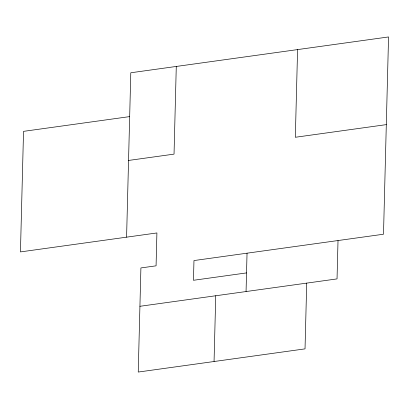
<?xml version="1.0" encoding="UTF-8"?>
<svg xmlns="http://www.w3.org/2000/svg" width="409" height="409" viewBox="0 0 409 409"><rect width="100%" height="100%" fill="white"/><g stroke="black" fill="none" stroke-linecap="round" stroke-linejoin="round"><path stroke-width="0.61" d="M126.585 237.164L130.793 72.771L388.55 36.948L383.504 234.224L193.973 260.559L193.467 280.288L246.54 272.91M176.279 66.447L174.035 154.127L128.549 160.446M214.055 361.515L215.737 295.758M246.06 291.545L247.041 253.186M297.578 49.591L295.334 137.271L386.306 124.627M306.709 283.115L305.027 348.872L138.242 372.052L140.906 267.936L156.069 265.83L156.908 232.951L20.45 251.913L23.533 131.355L129.668 116.606M338.018 240.543L337.036 278.902L139.924 306.295"/></g></svg>
